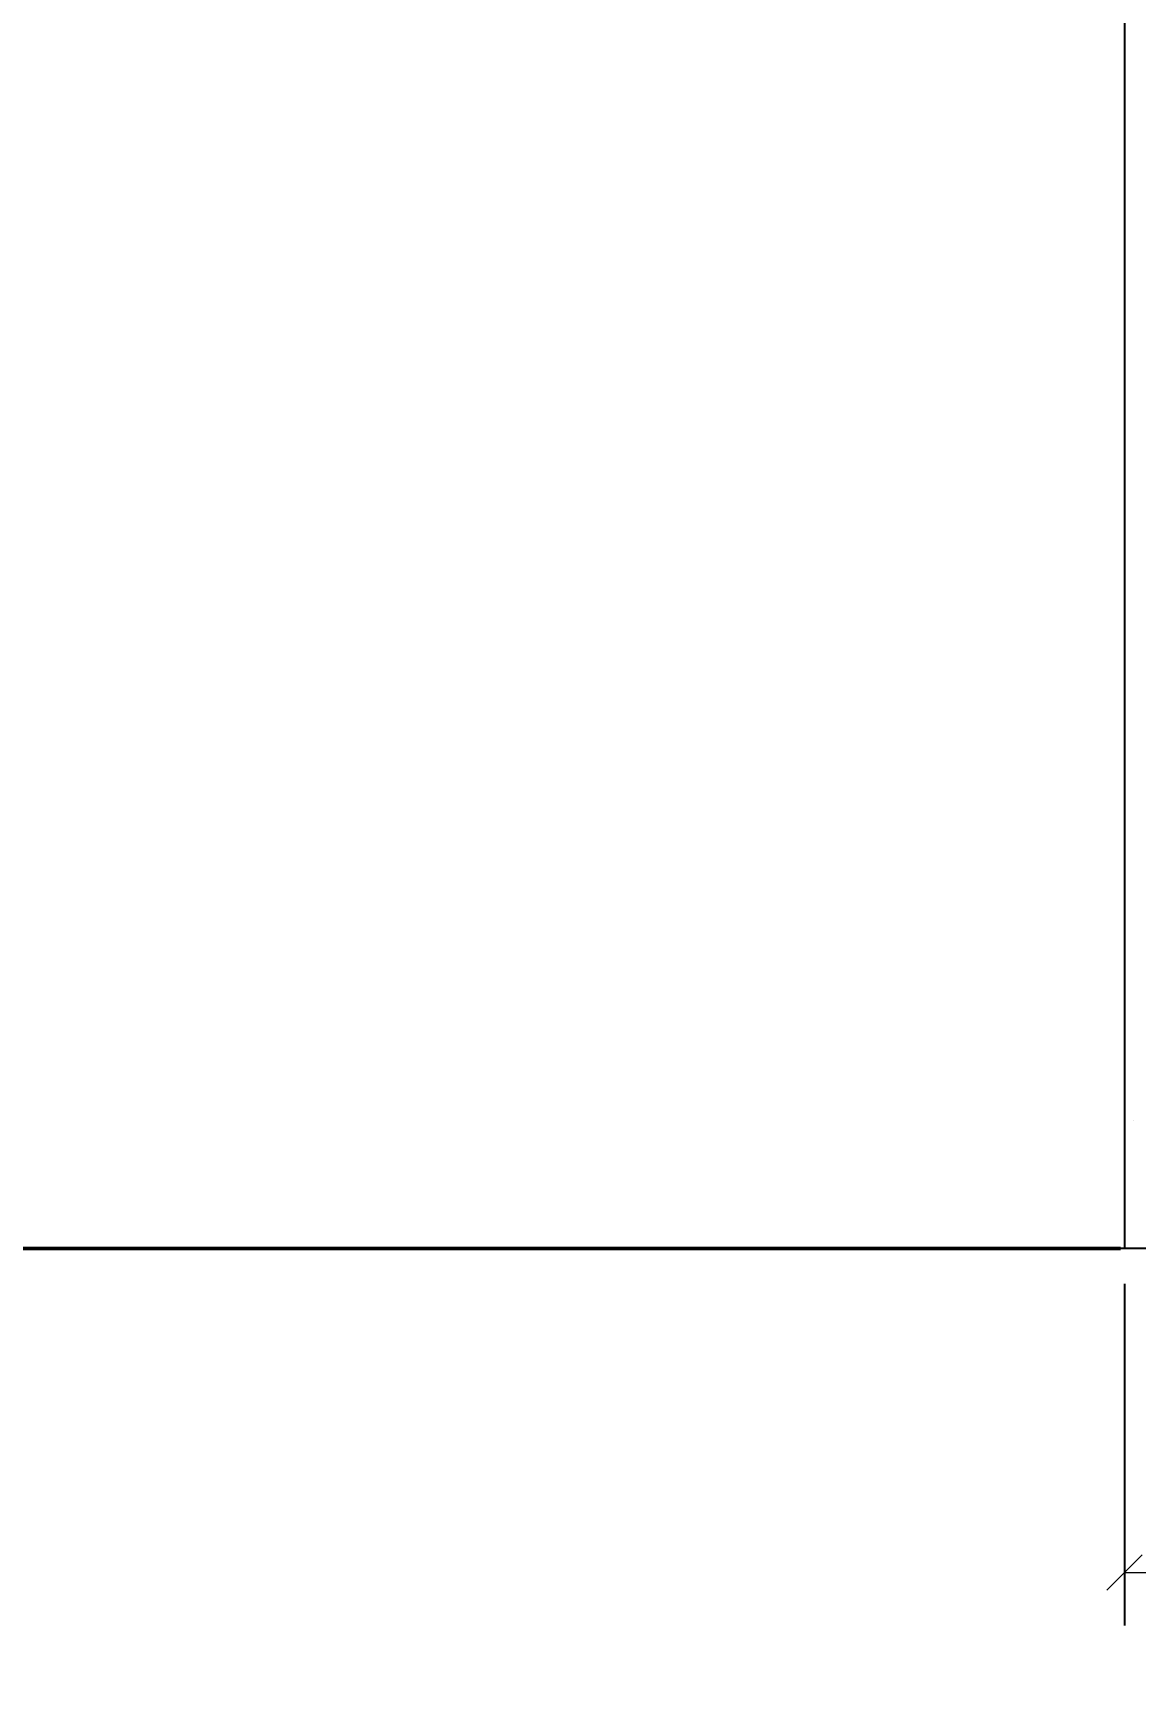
# Model space of a CAD drawing. Header units: inches. Extents: x -1721 to -596, y -6348 to -3031.
# Drawn here: x -821.487 to -820.237, y -3139.729 to -3137.836 of the extents above; entities that cross this region are included whole.
import ezdxf

# ---------------------------------------------------------------- set-up
doc = ezdxf.new("R2010")
doc.units = ezdxf.units.IN
doc.header["$MEASUREMENT"] = 0
for name, color, linetype, lineweight in [('$0$A-ELEV-PATT', 8, 'Continuous', 18), ('$0$AA - pareti sezionate', 236, 'Continuous', 50), ('$0$AA pareti non sezionate', 2, 'Continuous', 25), ('$1$AA - linee quote', 3, 'Continuous', 13)]:
    doc.layers.add(name, color=color, linetype=linetype, lineweight=lineweight)
doc.styles.add('$4$E-ROMANS', font='romans.shx', dxfattribs={"width": 0.8})
doc.dimstyles.new('$0$E-0100_TICK_12', dxfattribs={"dimscale": 0.001, "dimtxt": 70, "dimasz": 40, "dimexe": 60, "dimexo": 40, "dimgap": 60, "dimtad": 4, "dimdec": 0, "dimlfac": 100, "dimzin": 0, "dimdsep": 46, "dimtxsty": '$4$E-ROMANS', "dimblk": 'OBLIQUE', "dimblk1": 'OBLIQUE', "dimblk2": 'OBLIQUE', "dimcen": 60, "dimclrd": 256, "dimclre": 256, "dimclrt": 256, "dimadec": 0, "dimazin": 0, "dimtfac": 1, "dimtdec": 0, "dimtmove": 1, "dimatfit": 3, "dimldrblk": '$0$_Open90', "dimfxl": 1, "dimtfill": 1, "dimtolj": 1, "dimtzin": 0, "dimlwd": -1, "dimarcsym": 0})

# ---------------------------------------------------------------- blocks, each defined once
blk = doc.blocks.new('_Oblique')
at = {"color": 0, "linetype": 'ByBlock', "lineweight": -2}
blk.add_line((-0.5, -0.5), (0.5, 0.5), dxfattribs=at)
blk = doc.blocks.new('*D1096')
at = {"layer": '$1$AA - linee quote', "linetype": 'Continuous', "lineweight": -2, "transparency": 16777216}
for p, q in [((-820.2498, -3139.2545), (-820.2498, -3139.642)), ((-811.1798, -3139.2545), (-811.1798, -3139.642))]:
    blk.add_line(p, q, dxfattribs=at)
at = {"layer": '$1$AA - linee quote', "transparency": 16777216}
blk.add_line((-820.2498, -3139.582), (-811.1798, -3139.582), dxfattribs=at)
at = {"layer": 'DEFPOINTS', "color": 0, "linetype": 'Continuous', "transparency": 16777216}
for p in [(-820.2498, -3139.2145), (-811.1798, -3139.2145), (-811.1798, -3139.582)]:
    blk.add_point(p, dxfattribs=at)
at = {"layer": '$1$AA - linee quote', "linetype": 'Continuous', "transparency": 16777216, "xscale": 0.04, "yscale": 0.04, "zscale": 0.04, "rotation": 180}
blk.add_blockref('_Oblique', (-820.2498, -3139.582), dxfattribs=at)
at = {"layer": '$1$AA - linee quote', "linetype": 'Continuous', "transparency": 16777216, "xscale": 0.04, "yscale": 0.04, "zscale": 0.04}
blk.add_blockref('_Oblique', (-811.1798, -3139.582), dxfattribs=at)
at = {"layer": '$1$AA - linee quote', "linetype": 'Continuous', "transparency": 16777216, "insert": (-815.7148, -3139.677), "char_height": 0.07, "attachment_point": 5, "style": '$4$E-ROMANS', "bg_fill": 3, "box_fill_scale": 1.25, "bg_fill_color": 256, "bg_fill_true_color": 13158600, "bg_fill_transparency": 0}
blk.add_mtext('\\A1;907', dxfattribs=at)
blk = doc.blocks.new('$0$_Open90')
at = {"color": 0, "linetype": 'ByBlock', "lineweight": -2}
for p, q in [((-19.685, 19.685), (0, 0)), ((0, 0), (-39.37, 0)), ((0, 0), (-19.685, -19.685))]:
    blk.add_line(p, q, dxfattribs=at)

msp = doc.modelspace()

# ---------------------------------------------------------------- linework, layer by layer
at = {"layer": '$0$A-ELEV-PATT', "linetype": 'Continuous'}
msp.add_line((-820.2398, -3139.0694), (-820.2398, -3139.0694), dxfattribs=at)
at = {"layer": '$0$AA - pareti sezionate'}
msp.add_line((-823.4121, -3139.2145), (-820.2544, -3139.2145), dxfattribs=at)
at = {"layer": '$0$AA pareti non sezionate'}
for p, q in [((-820.2498, -3136.6652), (-820.2498, -3139.2145)), ((-811.1798, -3139.2145), (-820.2544, -3139.2145))]:
    msp.add_line(p, q, dxfattribs=at)

# ---------------------------------------------------------------- next in the draw order: dimensions: what is measured, and where the dimension line sits
at = {"layer": '$1$AA - linee quote', "linetype": 'Continuous'}
dim = msp.add_linear_dim(base=(-811.1798, -3139.582), p1=(-820.2498, -3139.2145), p2=(-811.1798, -3139.2145), dimstyle='$0$E-0100_TICK_12', dxfattribs=at)
dim.commit()
dim.dimension.update_dxf_attribs({"geometry": '*D1096', "text_midpoint": (-815.7148, -3139.677)})

doc.saveas('drawing.dxf')
